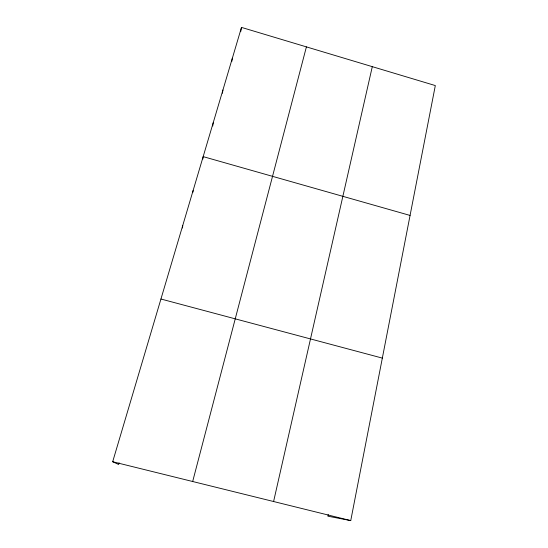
<?xml version="1.0" encoding="UTF-8"?>
<svg xmlns="http://www.w3.org/2000/svg" width="548" height="548" viewBox="0 0 548 548"><rect width="100%" height="100%" fill="white"/><g stroke="black" fill="none" stroke-linecap="round" stroke-linejoin="round"><path stroke-width="0.82" d="M182.525 228.002L182.731 225.523M192.923 192.225L193.108 190.526M202.856 159.016L203.164 156.625L410.068 215.433M212.734 126.019L213.199 122.786M222.413 93.256L222.926 89.995M231.797 61.486L232.345 58.218M240.771 31.476L241.49 27.4L435.318 85.57L350.747 520.6L327.896 516.189L328.238 514.517M273.596 501.523L372.298 66.657M192.67 481.514L306.407 46.881M119.122 462.834L118.635 464.471L112.683 461.731L241.49 27.4M112.683 461.731L350.747 520.6M160.941 299.016L382.333 358.104"/></g></svg>
